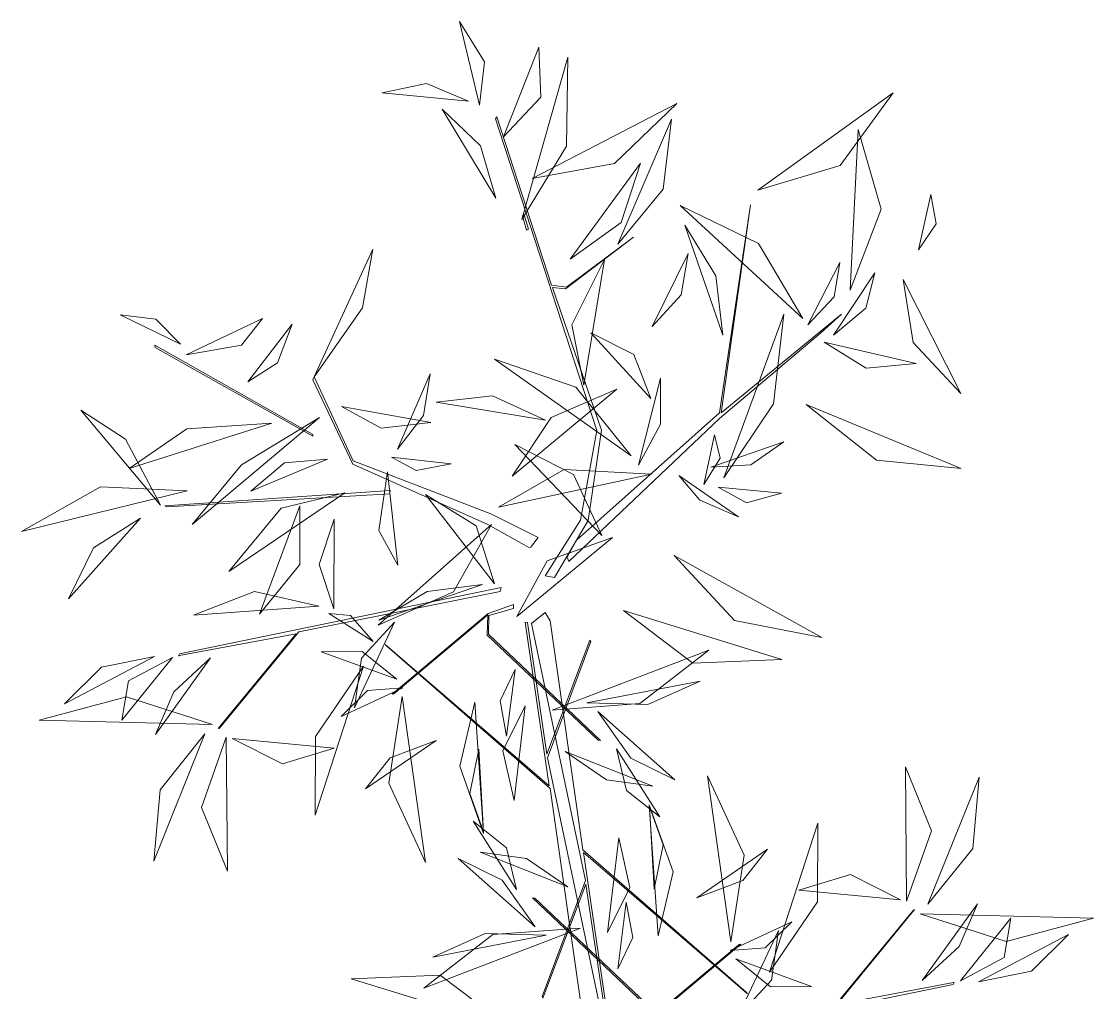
# Model space of a CAD drawing. Header units: centimetres. Extents: x 16433 to 114398, y -50094 to -12305.
# Drawn here: x 67348.1 to 67422.3, y -46200.8 to -46133.7 of the extents above; entities that cross this region are included whole.
import ezdxf

# ---------------------------------------------------------------- set-up
doc = ezdxf.new("R2010")
doc.units = ezdxf.units.CM
doc.header["$LTSCALE"] = 0.5
doc.layers.get('0').update_dxf_attribs({"linetype": 'CONTINUOUS'})
doc.layers.add('1-Façade Nord', color=7, linetype='CONTINUOUS')

# ---------------------------------------------------------------- blocks, each defined once
blk = doc.blocks.new('Groupe-90-1')
at = {"color": 253, "linetype": 'Continuous', "lineweight": 5, "true_color": 0xa0a0a4, "flags": 128}
for points in [[(16874.168, -47120.694), (16876.616, -47116.842), (16877.738, -47110.656), (16870.724, -47089.085), (16870.827, -47088.962), (16874.603, -47100.583), (16875.63, -47100.736), (16880.273, -47097.264), (16875.576, -47100.836), (16874.671, -47100.756), (16878.059, -47110.626), (16877.138, -47116.876), (16876.325, -47118.22), (16886.232, -47109.428), (16888.379, -47095.034), (16886.349, -47109.424), (16894.674, -47102.6), (16893.24, -47103.882), (16886.233, -47109.809), (16875.795, -47119.714), (16875.676, -47119.411), (16876.325, -47118.22), (16874.805, -47120.823)], [(16858.097, -47111.031), (16858.098, -47110.918), (16847.164, -47104.746), (16847.187, -47104.904)], [(16847.998, -47115.925), (16847.862, -47115.856), (16863.437, -47114.804), (16863.428, -47115.036)], [(16871.974, -47122.67), (16870.21, -47123.296), (16863.58, -47128.879), (16863.686, -47128.858), (16870.189, -47123.402), (16870.144, -47124.791), (16877.835, -47132.059), (16877.994, -47132.082), (16870.252, -47124.742), (16870.27, -47123.434), (16871.983, -47122.954)], [(16888.171, -47149.606), (16876.827, -47139.827), (16878.483, -47151.145), (16878.34, -47151.136), (16876.983, -47142.017), (16874.011, -47149.899), (16873.956, -47149.801), (16876.944, -47141.761), (16873.217, -47124.004), (16874.172, -47123.232), (16874.512, -47123.81), (16876.759, -47139.654), (16888.065, -47149.494)], [(16863.102, -47125.443), (16874.445, -47135.222), (16872.789, -47123.904), (16872.933, -47123.913), (16874.289, -47133.032), (16877.262, -47125.15), (16877.316, -47125.248), (16874.329, -47133.288), (16878.056, -47151.045), (16877.1, -47151.818), (16876.761, -47151.239), (16874.514, -47135.395), (16863.207, -47125.555)], [(16879.299, -47152.379), (16881.063, -47151.753), (16887.693, -47146.17), (16887.586, -47146.191), (16881.084, -47151.647), (16881.128, -47150.259), (16873.438, -47142.99), (16873.278, -47142.967), (16881.021, -47150.307), (16881.002, -47151.615), (16879.289, -47152.095)]]:
    blk.add_lwpolyline(points, close=True, dxfattribs=at)
for points in [[(16873.087, -47118.761), (16870.191, -47117.154), (16860.849, -47112.985), (16858.09, -47107.143), (16858.191, -47106.936), (16860.885, -47112.747), (16870.401, -47116.406), (16873.688, -47118.048), (16873.145, -47118.73)], [(16848.869, -47126.218), (16856.937, -47124.701), (16851.549, -47131.264), (16851.633, -47131.231), (16857.123, -47124.57), (16871.045, -47121.78), (16871.118, -47121.512), (16848.873, -47126.087), (16848.805, -47126.232), (16848.848, -47126.223)], [(16902.404, -47148.831), (16894.335, -47150.348), (16899.724, -47143.785), (16899.64, -47143.818), (16894.15, -47150.479), (16880.227, -47153.269), (16880.155, -47153.537), (16902.399, -47148.962), (16902.468, -47148.817), (16902.425, -47148.826)]]:
    blk.add_lwpolyline(points, dxfattribs=at)
at = {"color": 253, "linetype": 'Continuous', "lineweight": 5, "true_color": 0xa0a0a4}
for points in [[(16869.623, -47088.142, -110.237), (16869.97, -47085.141, -108.773), (16868.239, -47082.354, -107.71), (16868.239, -47082.354, -107.71), (16869.623, -47088.142, -110.237)], [(16871.277, -47090.344, -116.527), (16873.864, -47087.591, -115.685), (16873.734, -47084.139, -114.037), (16873.734, -47084.139, -114.037), (16871.277, -47090.344, -116.527)], [(16871.277, -47090.344, -116.527), (16873.864, -47087.591, -115.685), (16873.734, -47084.139, -114.037), (16873.734, -47084.139, -114.037), (16871.277, -47090.344, -116.527)], [(16872.548, -47096.053, -123.86), (16875.649, -47090.97, -122.642), (16875.728, -47084.815, -122.618), (16875.728, -47084.815, -122.618), (16872.548, -47096.053, -123.86)], [(16872.548, -47096.053, -123.86), (16875.649, -47090.97, -122.642), (16875.728, -47084.815, -122.618), (16875.728, -47084.815, -122.618), (16872.548, -47096.053, -123.86)], [(16868.87, -47087.858, -110.084), (16865.95, -47086.648, -110.222), (16862.888, -47087.298, -110.441), (16862.888, -47087.298, -110.441), (16868.87, -47087.858, -110.084)], [(16868.87, -47087.858, -110.084), (16865.95, -47086.648, -110.222), (16862.888, -47087.298, -110.441), (16862.888, -47087.298, -110.441), (16868.87, -47087.858, -110.084)], [(16888.872, -47094.022, -129.043), (16894.561, -47092.31, -128.281), (16898.244, -47087.299, -128.651), (16898.244, -47087.299, -128.651), (16888.872, -47094.022, -129.043)], [(16870.74, -47094.57, -119.987), (16869.693, -47090.962, -120.217), (16867.031, -47088.411, -119.677), (16867.031, -47088.411, -119.677), (16870.74, -47094.57, -119.987)], [(16873.265, -47093.216, -116.983), (16878.954, -47092.169, -115.541), (16883.281, -47088.033, -114.784), (16883.281, -47088.033, -114.784), (16873.265, -47093.216, -116.983)], [(16879.194, -47097.753, -120.889), (16882.323, -47093.958, -121.413), (16882.903, -47089.123, -121.054), (16882.903, -47089.123, -121.054), (16879.194, -47097.753, -120.889)], [(16895.275, -47100.946, -137.011), (16897.406, -47095.336, -137.459), (16895.818, -47089.828, -139.274), (16895.818, -47089.828, -139.274), (16895.275, -47100.946, -137.011)], [(16875.891, -47098.806, -124.298), (16879.412, -47096.254, -123.287), (16880.767, -47092.147, -122.296), (16880.767, -47092.147, -122.296), (16875.891, -47098.806, -124.298)], [(16875.891, -47098.806, -124.298), (16879.412, -47096.254, -123.287), (16880.767, -47092.147, -122.296), (16880.767, -47092.147, -122.296), (16875.891, -47098.806, -124.298)], [(16899.996, -47098.146, -126.728), (16901.211, -47096.36, -125.417), (16900.838, -47094.333, -124.024), (16900.838, -47094.333, -124.024), (16899.996, -47098.146, -126.728)], [(16899.996, -47098.146, -126.728), (16901.211, -47096.36, -125.417), (16900.838, -47094.333, -124.024), (16900.838, -47094.333, -124.024), (16899.996, -47098.146, -126.728)], [(16892.001, -47102.909, -137.384), (16888.933, -47097.717, -136.679), (16883.495, -47095.072, -136.253), (16883.495, -47095.072, -136.253), (16892.001, -47102.909, -137.384)], [(16872.866, -47096.795, -122.306), (16873.001, -47096.731, -122.321), (16872.718, -47095.728, -121.226), (16872.591, -47095.788, -121.213), (16872.866, -47096.795, -122.306)], [(16886.452, -47104.052, -117.757), (16885.966, -47099.939, -117.031), (16883.834, -47096.453, -117.835), (16883.834, -47096.453, -117.835), (16886.452, -47104.052, -117.757)], [(16858.191, -47106.936, -118.34), (16861.531, -47102.166, -116.568), (16862.241, -47098.113, -113.053), (16862.241, -47098.113, -113.053), (16858.191, -47106.936, -118.34)], [(16878.265, -47098.814, -113.335), (16876.003, -47103.343, -111.476), (16876.84, -47107.507, -108.735), (16876.84, -47107.507, -108.735), (16878.265, -47098.814, -113.335)], [(16881.563, -47103.443, -117.197), (16883.564, -47101.253, -117.062), (16884.055, -47098.412, -116.555), (16884.055, -47098.412, -116.555), (16881.563, -47103.443, -117.197)], [(16892.331, -47103.338, -137.578), (16894.159, -47101.399, -136.948), (16894.547, -47099.027, -135.892), (16894.547, -47099.027, -135.892), (16892.331, -47103.338, -137.578)], [(16894.119, -47104.04, -139.649), (16896.341, -47102.173, -140.103), (16896.968, -47099.734, -141.254), (16896.968, -47099.734, -141.254), (16894.119, -47104.04, -139.649)], [(16898.923, -47100.196, -127.717), (16899.619, -47104.55, -125.944), (16902.911, -47108.084, -124.882), (16902.911, -47108.084, -124.882), (16898.923, -47100.196, -127.717)], [(16898.923, -47100.196, -127.717), (16899.619, -47104.55, -125.944), (16902.911, -47108.084, -124.882), (16902.911, -47108.084, -124.882), (16898.923, -47100.196, -127.717)], [(16848.944, -47104.663, -126.962), (16847.237, -47102.951, -126.641), (16844.773, -47102.634, -126.659), (16844.773, -47102.634, -126.659), (16848.944, -47104.663, -126.962)], [(16886.523, -47113.925, -127.583), (16889.967, -47108.807, -126.642), (16890.671, -47102.597, -127.235), (16890.671, -47102.597, -127.235), (16886.523, -47113.925, -127.583)], [(16886.523, -47113.925, -127.583), (16889.967, -47108.807, -126.642), (16890.671, -47102.597, -127.235), (16890.671, -47102.597, -127.235), (16886.523, -47113.925, -127.583)], [(16849.338, -47105.402, -121.502), (16853.168, -47104.739, -120.067), (16854.599, -47102.889, -117.212), (16854.599, -47102.889, -117.212), (16849.338, -47105.402, -121.502)], [(16853.591, -47107.288, -131.074), (16855.649, -47105.972, -129.834), (16856.652, -47103.295, -129.256), (16856.652, -47103.295, -129.256), (16853.591, -47107.288, -131.074)], [(16881.483, -47108.424, -110.816), (16880.294, -47105.4, -109.901), (16877.324, -47103.9, -108.98), (16877.324, -47103.9, -108.98), (16881.483, -47108.424, -110.816)], [(16893.467, -47104.538, -139.488), (16896.373, -47106.34, -139.472), (16899.83, -47106.014, -139.097), (16899.83, -47106.014, -139.097), (16893.467, -47104.538, -139.488)], [(16880.119, -47112.402, -122.585), (16876.278, -47107.657, -122.495), (16870.652, -47105.717, -121.6), (16870.652, -47105.717, -121.6), (16880.119, -47112.402, -122.585)], [(16863.945, -47111.939, -121.273), (16865.739, -47109.616, -120.926), (16866.22, -47106.733, -121.286), (16866.22, -47106.733, -121.286), (16863.945, -47111.939, -121.273)], [(16880.61, -47113.051, -122.773), (16882.146, -47110.217, -123.044), (16882.151, -47107.035, -122.537), (16882.151, -47107.035, -122.537), (16880.61, -47113.051, -122.773)], [(16879.133, -47107.79, -123.181), (16874.573, -47109.738, -122.955), (16871.87, -47113.802, -122.339), (16871.87, -47113.802, -122.339), (16879.133, -47107.79, -123.181)], [(16874.192, -47109.92, -111.254), (16870.51, -47108.25, -111.189), (16866.634, -47108.684, -110.408), (16866.634, -47108.684, -110.408), (16874.192, -47109.92, -111.254)], [(16847.563, -47115.81, -128.528), (16845.126, -47111.237, -126.856), (16842.05, -47109.245, -123.691), (16842.05, -47109.245, -123.691), (16847.563, -47115.81, -128.528)], [(16860.065, -47108.981, -119.863), (16862.825, -47110.48, -118.541), (16866.246, -47110.088, -117.809), (16866.246, -47110.088, -117.809), (16860.065, -47108.981, -119.863)], [(16892.221, -47108.836, -134.194), (16897.085, -47112.706, -133.417), (16902.939, -47113.271, -131.749), (16902.939, -47113.271, -131.749), (16892.221, -47108.836, -134.194)], [(16855.256, -47110.147, -132.746), (16849.375, -47110.525, -131.377), (16845.377, -47113.278, -128.589), (16845.377, -47113.278, -128.589), (16855.256, -47110.147, -132.746)], [(16858.563, -47109.747, -126.058), (16853.154, -47113.018, -125.979), (16849.738, -47117.144, -123.572), (16849.738, -47117.144, -123.572), (16858.563, -47109.747, -126.058)], [(16878.084, -47117.905, -130.334), (16876.116, -47113.682, -131.607), (16872.062, -47111.614, -132.932), (16872.062, -47111.614, -132.932), (16878.084, -47117.905, -130.334)], [(16885.146, -47114.375, -127.253), (16886.277, -47112.562, -125.921), (16885.875, -47110.956, -124.26), (16885.875, -47110.956, -124.26), (16885.146, -47114.375, -127.253)], [(16885.146, -47114.375, -127.253), (16886.277, -47112.562, -125.921), (16885.875, -47110.956, -124.26), (16885.875, -47110.956, -124.26), (16885.146, -47114.375, -127.253)], [(16885.617, -47113.184, -103.229), (16888.398, -47113.02, -103.022), (16890.679, -47111.42, -103.21), (16890.679, -47111.42, -103.21), (16885.617, -47113.184, -103.229)], [(16885.617, -47113.184, -103.229), (16888.398, -47113.02, -103.022), (16890.679, -47111.42, -103.21), (16890.679, -47111.42, -103.21), (16885.617, -47113.184, -103.229)], [(16859.102, -47112.624, -124.635), (16856.125, -47112.891, -123.973), (16853.809, -47114.837, -123.516), (16853.809, -47114.837, -123.516), (16859.102, -47112.624, -124.635)], [(16863.532, -47112.485, -121.412), (16865.233, -47113.415, -120.127), (16867.657, -47112.956, -119.453), (16867.657, -47112.956, -119.453), (16863.532, -47112.485, -121.412)], [(16863.266, -47113.515, -119.32), (16862.657, -47117.563, -117.247), (16863.972, -47119.95, -114.201), (16863.972, -47119.95, -114.201), (16863.266, -47113.515, -119.32)], [(16881.526, -47113.659, -105.647), (16875.473, -47113.335, -104.876), (16870.926, -47115.952, -102.416), (16870.926, -47115.952, -102.416), (16881.526, -47113.659, -105.647)], [(16883.404, -47113.746, -102.954), (16884.862, -47115.473, -101.421), (16887.55, -47116.611, -100.774), (16887.55, -47116.611, -100.774), (16883.404, -47113.746, -102.954)], [(16849.403, -47114.808, -133.916), (16843.396, -47114.547, -135.353), (16837.933, -47117.63, -135.473), (16837.933, -47117.63, -135.473), (16849.403, -47114.808, -133.916)], [(16849.403, -47114.808, -133.916), (16843.396, -47114.547, -135.353), (16837.933, -47117.63, -135.473), (16837.933, -47117.63, -135.473), (16849.403, -47114.808, -133.916)], [(16886.141, -47114.565, -127.872), (16888.097, -47115.646, -126.424), (16890.523, -47114.989, -125.174), (16890.523, -47114.989, -125.174), (16886.141, -47114.565, -127.872)], [(16886.141, -47114.565, -127.872), (16888.097, -47115.646, -126.424), (16890.523, -47114.989, -125.174), (16890.523, -47114.989, -125.174), (16886.141, -47114.565, -127.872)], [(16860.308, -47114.963, -139.949), (16855.897, -47116.022, -143.193), (16852.282, -47120.401, -145.159), (16852.282, -47120.401, -145.159), (16860.308, -47114.963, -139.949)], [(16870.648, -47121.246, -120.437), (16869.386, -47117.245, -118.402), (16865.888, -47115.07, -116.262), (16865.888, -47115.07, -116.262), (16870.648, -47121.246, -120.437)], [(16870.648, -47121.246, -120.437), (16869.386, -47117.245, -118.402), (16865.888, -47115.07, -116.262), (16865.888, -47115.07, -116.262), (16870.648, -47121.246, -120.437)], [(16854.411, -47123.339, -113.925), (16857.185, -47119.909, -112.157), (16857.203, -47115.846, -109.96), (16857.203, -47115.846, -109.96), (16854.411, -47123.339, -113.925)], [(16846.166, -47116.716, -129.437), (16842.907, -47118.769, -130.07), (16841.192, -47122.288, -129.134), (16841.192, -47122.288, -129.134), (16846.166, -47116.716, -129.437)], [(16846.166, -47116.716, -129.437), (16842.907, -47118.769, -130.07), (16841.192, -47122.288, -129.134), (16841.192, -47122.288, -129.134), (16846.166, -47116.716, -129.437)], [(16859.571, -47116.777, -137.417), (16858.538, -47119.908, -136.487), (16859.548, -47122.981, -135.397), (16859.548, -47122.981, -135.397), (16859.571, -47116.777, -137.417)], [(16862.601, -47124.105, -107.342), (16867.834, -47121.811, -105.609), (16870.461, -47117.143, -103.376), (16870.461, -47117.143, -103.376), (16862.601, -47124.105, -107.342)], [(16862.601, -47124.105, -107.342), (16867.834, -47121.811, -105.609), (16870.461, -47117.143, -103.376), (16870.461, -47117.143, -103.376), (16862.601, -47124.105, -107.342)], [(16878.82, -47118.044, -126.344), (16874.299, -47119.654, -124.141), (16872.193, -47123.505, -121.522), (16872.193, -47123.505, -121.522), (16878.82, -47118.044, -126.344)], [(16883.089, -47119.281, -132.057), (16887.268, -47123.782, -132.32), (16893.293, -47124.968, -131.604), (16893.293, -47124.968, -131.604), (16883.089, -47119.281, -132.057)], [(16869.838, -47121.3, -120.262), (16865.994, -47121.772, -119.554), (16862.653, -47123.761, -120.292), (16862.653, -47123.761, -120.292), (16869.838, -47121.3, -120.262)], [(16858.496, -47122.784, -120.245), (16854.049, -47121.773, -120.19), (16849.829, -47123.407, -120.326), (16849.829, -47123.407, -120.326), (16858.496, -47122.784, -120.245)], [(16862.268, -47125.233, -106.651), (16860.693, -47123.432, -105.23), (16859.201, -47123.296, -103.274), (16859.201, -47123.296, -103.274), (16862.268, -47125.233, -106.651)], [(16879.575, -47123.104, -132.508), (16884.377, -47126.733, -132.785), (16890.527, -47126.485, -133.538), (16890.527, -47126.485, -133.538), (16879.575, -47123.104, -132.508)], [(16863.747, -47123.891, -124.237), (16861.448, -47126.391, -124.946), (16860.976, -47129.822, -125.545), (16860.976, -47129.822, -125.545), (16863.747, -47123.891, -124.237)], [(16847.132, -47126.277, -104.904), (16843.467, -47127.009, -105.269), (16840.911, -47129.548, -106.058), (16840.911, -47129.548, -106.058), (16847.132, -47126.277, -104.904)], [(16848.374, -47126.335, -104.746), (16845.344, -47127.964, -103.32), (16844.888, -47130.668, -101.06), (16844.888, -47130.668, -101.06), (16848.374, -47126.335, -104.746)], [(16851.02, -47126.374, -112.18), (16848.469, -47128.715, -112.426), (16847.204, -47131.663, -111.298), (16847.204, -47131.663, -111.298), (16851.02, -47126.374, -112.18)], [(16863.911, -47127.855, -129.128), (16861.515, -47125.925, -127.852), (16858.676, -47125.96, -126.274), (16858.676, -47125.96, -126.274), (16863.911, -47127.855, -129.128)], [(16874.655, -47129.995, -135.218), (16880.72, -47129.538, -134.822), (16885.496, -47125.827, -134.4), (16885.496, -47125.827, -134.4), (16874.655, -47129.995, -135.218)], [(16861.586, -47126.935, -124.352), (16858.278, -47131.811, -123.174), (16858.246, -47137.254, -121.186), (16858.246, -47137.254, -121.186), (16861.586, -47126.935, -124.352)], [(16872.082, -47127.172, -118.207), (16871.049, -47129.343, -117.837), (16871.499, -47131.78, -117.967), (16871.499, -47131.78, -117.967), (16872.082, -47127.172, -118.207)], [(16877.04, -47129.49, -110.269), (16881.263, -47129.605, -109.882), (16884.876, -47127.971, -110.964), (16884.876, -47127.971, -110.964), (16877.04, -47129.49, -110.269)], [(16864.308, -47128.443, -107.899), (16861.883, -47128.623, -107.203), (16860.051, -47130.428, -106.794), (16860.051, -47130.428, -106.794), (16864.308, -47128.443, -107.899)], [(16851.159, -47130.971, -111.846), (16845.211, -47129.066, -112.567), (16839.171, -47130.683, -112.18), (16839.171, -47130.683, -112.18), (16851.159, -47130.971, -111.846)], [(16864.265, -47129.037, -107.71), (16863.344, -47135.039, -107.24), (16865.883, -47140.516, -106.744), (16865.883, -47140.516, -106.744), (16864.265, -47129.037, -107.71)], [(16869.296, -47129.442, -148.378), (16868.255, -47133.872, -146.813), (16869.906, -47138.508, -146.008), (16869.906, -47138.508, -146.008), (16869.296, -47129.442, -148.378)], [(16869.296, -47129.442, -148.378), (16868.255, -47133.872, -146.813), (16869.906, -47138.508, -146.008), (16869.906, -47138.508, -146.008), (16869.296, -47129.442, -148.378)], [(16872.792, -47129.693, -111.695), (16871.247, -47132.793, -111.451), (16872.018, -47136.226, -111.081), (16872.018, -47136.226, -111.081), (16872.792, -47129.693, -111.695)], [(16877.811, -47130.086, -106.131), (16880.092, -47133.307, -106.141), (16883.136, -47134.801, -104.423), (16883.136, -47134.801, -104.423), (16877.811, -47130.086, -106.131)], [(16850.626, -47131.633, -111.838), (16847.527, -47135.504, -112.051), (16847.087, -47140.432, -112.203), (16847.087, -47140.432, -112.203), (16850.626, -47131.633, -111.838)], [(16852.1, -47131.858, -109.349), (16850.379, -47136.726, -106.849), (16852.182, -47141.133, -103.976), (16852.182, -47141.133, -103.976), (16852.1, -47131.858, -109.349)], [(16852.519, -47131.95, -109.192), (16855.984, -47133.705, -108.674), (16859.57, -47132.623, -107.419), (16859.57, -47132.623, -107.419), (16852.519, -47131.95, -109.192)], [(16866.622, -47132.077, -126.505), (16863.437, -47133.289, -125.987), (16861.734, -47135.44, -124.322), (16861.734, -47135.44, -124.322), (16866.622, -47132.077, -126.505)], [(16869.565, -47132.681, -133.928), (16868.946, -47135.747, -133.565), (16869.901, -47138.393, -132.529), (16869.901, -47138.393, -132.529), (16869.565, -47132.681, -133.928)], [(16869.565, -47132.681, -133.928), (16868.946, -47135.747, -133.565), (16869.901, -47138.393, -132.529), (16869.901, -47138.393, -132.529), (16869.565, -47132.681, -133.928)], [(16875.538, -47132.849, -137.284), (16878.403, -47134.804, -137.488), (16881.602, -47135.246, -136.394), (16881.602, -47135.246, -136.394), (16875.538, -47132.849, -137.284)], [(16879.091, -47132.654, -96.791), (16879.78, -47135.538, -96.742), (16882.093, -47137.376, -96.568), (16882.093, -47137.376, -96.568), (16879.091, -47132.654, -96.791)], [(16899.172, -47143.191, -109.349), (16900.894, -47138.323, -106.849), (16899.091, -47133.916, -103.976), (16899.091, -47133.916, -103.976), (16899.172, -47143.191, -109.349)], [(16887.008, -47146.012, -107.71), (16887.929, -47140.01, -107.24), (16885.389, -47134.533, -106.744), (16885.389, -47134.533, -106.744), (16887.008, -47146.012, -107.71)], [(16900.647, -47143.416, -111.838), (16903.746, -47139.545, -112.051), (16904.185, -47134.617, -112.203), (16904.185, -47134.617, -112.203), (16900.647, -47143.416, -111.838)], [(16881.976, -47145.607, -148.378), (16883.017, -47141.177, -146.813), (16881.367, -47136.541, -146.008), (16881.367, -47136.541, -146.008), (16881.976, -47145.607, -148.378)], [(16881.976, -47145.607, -148.378), (16883.017, -47141.177, -146.813), (16881.367, -47136.541, -146.008), (16881.367, -47136.541, -146.008), (16881.976, -47145.607, -148.378)], [(16881.708, -47142.368, -133.928), (16882.326, -47139.302, -133.565), (16881.372, -47136.656, -132.529), (16881.372, -47136.656, -132.529), (16881.708, -47142.368, -133.928)], [(16881.708, -47142.368, -133.928), (16882.326, -47139.302, -133.565), (16881.372, -47136.656, -132.529), (16881.372, -47136.656, -132.529), (16881.708, -47142.368, -133.928)], [(16872.182, -47142.396, -96.791), (16871.493, -47139.511, -96.742), (16869.179, -47137.673, -96.568), (16869.179, -47137.673, -96.568), (16872.182, -47142.396, -96.791)], [(16889.686, -47148.114, -124.352), (16892.994, -47143.238, -123.174), (16893.027, -47137.795, -121.186), (16893.027, -47137.795, -121.186), (16889.686, -47148.114, -124.352)], [(16878.481, -47145.356, -111.695), (16880.026, -47142.256, -111.451), (16879.255, -47138.823, -111.081), (16879.255, -47138.823, -111.081), (16878.481, -47145.356, -111.695)], [(16875.734, -47142.2, -137.284), (16872.869, -47140.245, -137.488), (16869.67, -47139.803, -136.394), (16869.67, -47139.803, -136.394), (16875.734, -47142.2, -137.284)], [(16884.65, -47142.972, -126.505), (16887.835, -47141.76, -125.987), (16889.539, -47139.609, -124.322), (16889.539, -47139.609, -124.322), (16884.65, -47142.972, -126.505)], [(16873.461, -47144.963, -106.131), (16871.181, -47141.742, -106.141), (16868.136, -47140.248, -104.423), (16868.136, -47140.248, -104.423), (16873.461, -47144.963, -106.131)], [(16898.753, -47143.099, -109.192), (16895.288, -47141.344, -108.674), (16891.703, -47142.426, -107.419), (16891.703, -47142.426, -107.419), (16898.753, -47143.099, -109.192)], [(16879.191, -47147.877, -118.207), (16880.223, -47145.707, -117.837), (16879.774, -47143.269, -117.967), (16879.774, -47143.269, -117.967), (16879.191, -47147.877, -118.207)], [(16900.252, -47148.675, -112.18), (16902.804, -47146.334, -112.426), (16904.069, -47143.386, -111.298), (16904.069, -47143.386, -111.298), (16900.252, -47148.675, -112.18)], [(16900.113, -47144.078, -111.846), (16906.062, -47145.983, -112.567), (16912.101, -47144.366, -112.18), (16912.101, -47144.366, -112.18), (16900.113, -47144.078, -111.846)], [(16876.617, -47145.054, -135.218), (16870.552, -47145.511, -134.822), (16865.777, -47149.222, -134.4), (16865.777, -47149.222, -134.4), (16876.617, -47145.054, -135.218)], [(16886.965, -47146.606, -107.899), (16889.39, -47146.426, -107.203), (16891.221, -47144.621, -106.794), (16891.221, -47144.621, -106.794), (16886.965, -47146.606, -107.899)], [(16902.899, -47148.714, -104.746), (16905.929, -47147.085, -103.32), (16906.384, -47144.381, -101.06), (16906.384, -47144.381, -101.06), (16902.899, -47148.714, -104.746)], [(16874.232, -47145.559, -110.269), (16870.009, -47145.444, -109.882), (16866.396, -47147.078, -110.964), (16866.396, -47147.078, -110.964), (16874.232, -47145.559, -110.269)], [(16887.525, -47151.158, -124.237), (16889.825, -47148.658, -124.946), (16890.297, -47145.227, -125.545), (16890.297, -47145.227, -125.545), (16887.525, -47151.158, -124.237)], [(16904.141, -47148.772, -104.904), (16907.806, -47148.04, -105.269), (16910.362, -47145.501, -106.058), (16910.362, -47145.501, -106.058), (16904.141, -47148.772, -104.904)], [(16887.362, -47147.194, -129.128), (16889.758, -47149.124, -127.852), (16892.596, -47149.089, -126.274), (16892.596, -47149.089, -126.274), (16887.362, -47147.194, -129.128)], [(16871.697, -47151.945, -132.508), (16866.896, -47148.316, -132.785), (16860.746, -47148.565, -133.538), (16860.746, -47148.565, -133.538), (16871.697, -47151.945, -132.508)]]:
    blk.add_polyline3d(points, dxfattribs=at)

msp = doc.modelspace()

# ---------------------------------------------------------------- block references
at = {"layer": '1-Façade Nord', "color": 7}
msp.add_blockref('Groupe-90-1', (50510.158, 948.669), dxfattribs=at)

doc.saveas('drawing.dxf')
